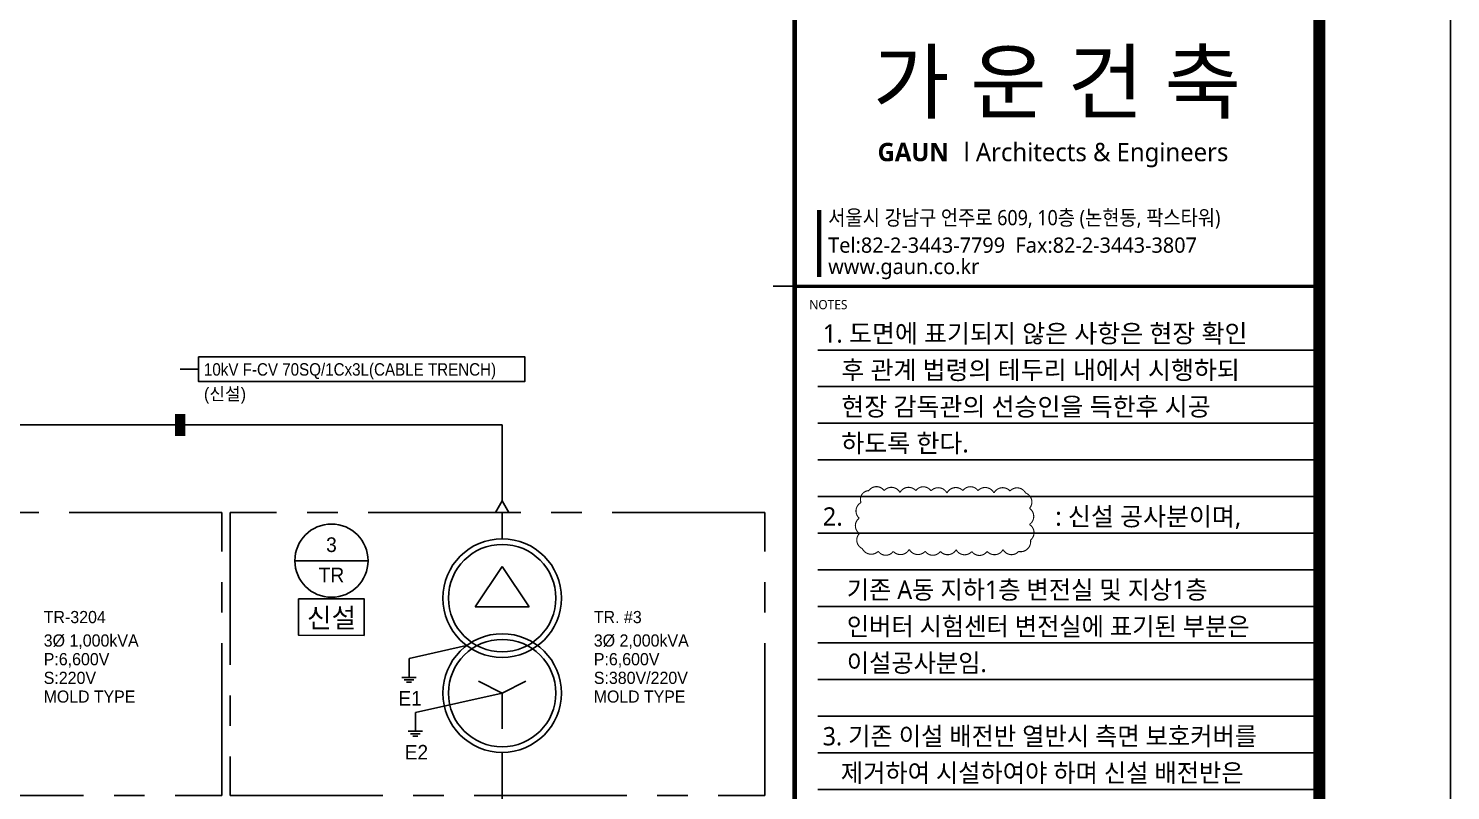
# Model space of a CAD drawing. Header units: millimetres. Extents: x 0 to 252300, y -45585 to -15885.
# Drawn here: x 240646 to 252300, y -27966 to -21722 of the extents above; entities that cross this region are included whole.
import ezdxf
from ezdxf.enums import TextEntityAlignment as Align

# ---------------------------------------------------------------- set-up
doc = ezdxf.new("R2010")
doc.units = ezdxf.units.MM
doc.header["$LTSCALE"] = 1000
doc.linetypes.add('CEN', pattern=[62, 60, -1, 0, -1])
doc.linetypes.add('CENTER', pattern=[2, 1.25, -0.25, 0.25, -0.25])
for name, color, linetype in [('100', 4, 'Continuous'), ('11$0$TEXT', 3, 'Continuous'), ('11$1$SYM', 3, 'Continuous'), ('60', 2, 'Continuous'), ('ABC', 1, 'Continuous'), ('BUS', 6, 'Continuous'), ('line', 9, 'Continuous'), ('LINE3', 1, 'CENTER'), ('PLAN', 253, 'CEN'), ('sing', 2, 'Continuous'), ('SYM', 3, 'Continuous'), ('TEXT', 3, 'Continuous'), ('XR-SHEET-SHT', 5, 'Continuous'), ('XR-SHEET-TEXT', 3, 'Continuous'), ('XREF', 7, 'CEN')]:
    doc.layers.add(name, color=color, linetype=linetype)
doc.layers.add('XR-SHEET-TEMP', color=171, linetype='Continuous', plot=False)
doc.styles.add('CW', font='')
doc.styles.add('GHS', font='malgun.ttf')
doc.styles.add('XR-SHEET$0$XREF-Form$0$맑은고딕', font='malgun.ttf')
doc.styles.add('돋움', font='')
doc.styles.add('맑은고딕B', font='malgunbd.ttf')
doc.styles.get('CW').set_extended_font_data('Dotum')
doc.styles.get('돋움').set_extended_font_data('Dotum')

# ---------------------------------------------------------------- blocks, each defined once
blk = doc.blocks.new('XR-FORM-EE', base_point=(461, 408))
at = {"layer": 'Defpoints', "linetype": 'Continuous', "ltscale": 2}
for points in [[(147457, 84911), (163900, 84911)], [(147457, 83711), (163900, 83711)], [(147457, 82511), (163900, 82511)], [(147457, 81311), (163900, 81311)], [(147457, 80111), (163900, 80111)], [(147457, 78911), (163900, 78911)], [(147457, 77711), (163900, 77711)], [(147457, 76511), (163900, 76511)], [(147457, 75311), (163900, 75311)], [(147457, 74111), (163900, 74111)], [(147457, 72911), (163900, 72911)], [(147457, 71711), (163900, 71711)], [(147457, 70511), (163900, 70511)]]:
    blk.add_lwpolyline(points, dxfattribs=at)
at = {"layer": 'XR-SHEET-SHT', "color": 5}
blk.add_lwpolyline([(0, 118800), (168200, 118800), (168200, 0), (0, 0)], close=True, dxfattribs=at)
at = {"layer": 'XR-SHEET-SHT', "color": 5, "const_width": 400}
blk.add_lwpolyline([(9300, 114600), (163900, 114600), (163900, 4200), (9300, 4200)], close=True, dxfattribs=at)
at = {"layer": 'XR-SHEET-SHT', "color": 5}
for points, const_width in [([(146700, 114600), (146700, 4200)], 160), ([(146700, 87000), (163900, 87000)], 114)]:
    blk.add_lwpolyline(points, dxfattribs=dict(at, const_width=const_width))
at = {"layer": 'XR-SHEET-SHT', "color": 7, "const_width": 140}
blk.add_lwpolyline([(147500, 89500), (147500, 87300)], dxfattribs=at)
at = {"layer": 'XR-SHEET-TEMP'}
blk.add_line((146700, 87000), (146000, 87000), dxfattribs=at)
at = {"layer": 'XR-SHEET-SHT', "color": 3, "style": '맑은고딕B'}
blk.add_text('GAUN ', height=600, dxfattribs=at).set_placement((150686, 91400), align=Align.MIDDLE_CENTER)
at = {"layer": 'XR-SHEET-SHT', "color": 7, "style": 'XR-SHEET$0$XREF-Form$0$맑은고딕'}
blk.add_text('l Architects & Engineers', height=600, dxfattribs=at).set_placement((156577, 91400), align=Align.MIDDLE_CENTER)
at = {"layer": 'XR-SHEET-SHT', "color": 7, "style": 'XR-SHEET$0$XREF-Form$0$맑은고딕', "width": 0.9}
blk.add_text('서울시 강남구 언주로 609, 10층 (논현동, 팍스타워)', height=500, dxfattribs=at).set_placement((147800, 89250), align=Align.MIDDLE_LEFT)
at = {"layer": 'XR-SHEET-SHT', "color": 7, "style": 'XR-SHEET$0$XREF-Form$0$맑은고딕'}
for s, height, p in [('Tel:82-2-3443-7799  Fax:82-2-3443-3807', 500, (147800, 88350)), ('www.gaun.co.kr', 500, (147800, 87650)), ('NOTES', 300, (147180, 86400))]:
    blk.add_text(s, height=height, dxfattribs=at).set_placement(p, align=Align.MIDDLE_LEFT)
at = {"layer": 'XR-SHEET-TEXT', "color": 2, "style": '맑은고딕B'}
blk.add_text('가 운 건 축', height=2000, dxfattribs=at).set_placement((155300, 93700), align=Align.MIDDLE_CENTER)

msp = doc.modelspace()

# ---------------------------------------------------------------- linework, layer by layer
at = {"layer": '100', "color": 3}
for centre, radius in [((244528, -26390), 486), ((244528, -26390), 440), ((244528, -27168), 486), ((244528, -27168), 440)]:
    msp.add_circle(centre, radius, dxfattribs=at)
at = {"layer": '11$0$TEXT', "color": 6}
msp.add_lwpolyline([(242039, -24414), (244714, -24414), (244714, -24614), (242039, -24614)], close=True, dxfattribs=at)
at = {"layer": '11$1$SYM', "color": 6}
msp.add_line((242039, -24514), (241889, -24514), dxfattribs=at)
msp.add_lwpolyline([(241889, -25061, 84.2, 84.2, 0), (241889, -24881, 0, 0, 0), (241889, -24514, 0, 0, 0)], format="xyseb", dxfattribs=at)
at = {"layer": '60', "color": 3}
for p, q in [((244334, -27071), (244528, -27168)), ((244528, -27168), (244723, -27071)), ((244528, -27168), (244528, -27460))]:
    msp.add_line(p, q, dxfattribs=at)
at = {"layer": 'BUS', "color": 3}
for p, q in [((244528, -25594), (244528, -24971)), ((244528, -25687), (244528, -25904)), ((244528, -26130), (244307, -26461)), ((244749, -26461), (244528, -26130)), ((244307, -26461), (244749, -26461)), ((244528, -27654), (244528, -28193))]:
    msp.add_line(p, q, dxfattribs=at)
at = {"layer": 'LINE3'}
for points in [[(237848, -28008), (242230, -28008), (242230, -25687), (237848, -25687)], [(242299, -28008), (246680, -28008), (246680, -25687), (242299, -25687)]]:
    msp.add_lwpolyline(points, close=True, dxfattribs=at)
at = {"layer": 'PLAN', "color": 2, "const_width": 9.03}
msp.add_lwpolyline([(247479, -25984, 0.520567), (247610, -26006, 0.520567), (247733, -26007, 0.520567), (247864, -25990, 0.520567), (247995, -26006, 0.520567), (248119, -26007, 0.520567), (248248, -25993, 0.520567), (248377, -26008, 0.520567), (248502, -26007, 0.520567), (248633, -25992, 0.520567), (248760, -26008, 0.520567), (248858, -25914, 0.520567), (248849, -25787, 0.520567), (248850, -25654, 0.520567), (248817, -25528, 0.520567), (248690, -25512, 0.520567), (248558, -25528, 0.520567), (248427, -25509, 0.520567), (248304, -25509, 0.520567), (248173, -25529, 0.520567), (248042, -25511, 0.520567), (247918, -25509, 0.520567), (247788, -25524, 0.520567), (247658, -25509, 0.520567), (247533, -25509, 0.520567), (247469, -25607, 0.520567), (247454, -25735, 0.520567), (247456, -25860, 0.520567)], format="xyb", close=True, dxfattribs=at)
at = {"layer": 'sing', "color": 3}
msp.add_lwpolyline([(244528, -25594), (244474, -25687), (244582, -25687)], close=True, dxfattribs=at)
at = {"layer": 'SYM', "color": 3}
msp.add_line((232306, -24971), (244528, -24971), dxfattribs=at)
at = {"layer": 'SYM', "color": 6}
msp.add_line((242830, -26083), (243429, -26083), dxfattribs=at)
at = {"layer": 'SYM'}
msp.add_lwpolyline([(242858, -26395), (243396, -26395), (243396, -26695), (242858, -26693), (242858, -26395)], dxfattribs=at)
at = {"layer": 'SYM', "color": 6}
msp.add_circle((243129, -26083), 300, dxfattribs=at)
at = {"layer": 'TEXT', "color": 6}
for p, q in [((244237, -26779), (243766, -26884)), ((243765, -26884), (243765, -27039)), ((243823, -27039), (243706, -27039)), ((243803, -27059), (243726, -27059)), ((243784, -27078), (243745, -27078)), ((244528, -27168), (243819, -27326)), ((243817, -27326), (243817, -27481)), ((243875, -27481), (243759, -27481)), ((243856, -27501), (243778, -27501)), ((243836, -27520), (243797, -27520))]:
    msp.add_line(p, q, dxfattribs=at)

# ---------------------------------------------------------------- block references
at = {"layer": 'XREF', "xscale": 0.25, "yscale": 0.25, "zscale": 0.25}
msp.add_blockref('XR-FORM-EE', (210365, -45483), dxfattribs=at)

# ---------------------------------------------------------------- texts
at = {"layer": '60', "color": 3}
for s, height, style, p in [('TR-3204', 100, 'CW', (240771, -26595)), ('TR. #3', 100, 'CW', (245279, -26595)), ('3Ø 1,000kVA', 100, 'CW', (240771, -26787)), ('3Ø 2,000kVA', 100, 'CW', (245279, -26787)), ('P:6,600V', 100, 'CW', (240771, -26940)), ('P:6,600V', 100, 'CW', (245279, -26940)), ('S:220V', 100, 'CW', (240771, -27093)), ('S:380V/220V', 100, 'CW', (245279, -27093)), ('E1', 119.2, '돋움', (243678, -27270)), ('E2', 119.2, '돋움', (243730, -27712))]:
    msp.add_text(s, height=height, dxfattribs=dict(at, style=style)).set_placement(p)
at = {"layer": 'ABC', "color": 3, "style": '돋움'}
for s, p in [('3', (243129, -25952)), ('TR', (243129, -26200))]:
    msp.add_text(s, height=120, dxfattribs=at).set_placement(p, align=Align.MIDDLE)
at = {"layer": 'line', "color": 3, "style": 'CW'}
for p in [(240771, -27246), (245279, -27246)]:
    msp.add_text('MOLD TYPE ', height=99.3, dxfattribs=at).set_placement(p)
at = {"layer": 'SYM', "style": 'GHS'}
for s, p in [('1. 도면에 표기되지 않은 사항은 현장 확인', (247155, -24221)), ('   후 관계 법령의 테두리 내에서 시행하되', (247155, -24521)), ('   현장 감독관의 선승인을 득한후 시공', (247155, -24821)), ('   하도록 한다.', (247155, -25121)), (': 신설 공사분이며, ', (249061, -25721)), ('2. ', (247155, -25721))]:
    msp.add_text(s, height=150, dxfattribs=at).set_placement(p, align=Align.MIDDLE_LEFT)
at = {"layer": 'SYM', "style": '돋움', "width": 0.93}
msp.add_text('10kV F-CV 70SQ/1Cx3L(CABLE TRENCH)', height=102.06, dxfattribs=at).set_placement((242084, -24567))
at = {"layer": 'SYM', "style": '돋움'}
msp.add_text('(신설)', height=102.1, dxfattribs=at).set_placement((242084, -24767))
at = {"layer": 'SYM', "style": 'GHS', "width": 0.97}
for s, p in [('    기존 A동 지하1층 변전실 및 지상1층 ', (247155, -26321)), ('    인버터 시험센터 변전실에 표기된 부분은', (247155, -26621)), ('    이설공사분임.', (247155, -26921)), ('3. 기존 이설 배전반 열반시 측면 보호커버를', (247155, -27521)), ('   제거하여 시설하여야 하며 신설 배전반은', (247155, -27821))]:
    msp.add_text(s, height=150, dxfattribs=at).set_placement(p, align=Align.MIDDLE_LEFT)
at = {"layer": 'SYM', "style": '돋움'}
msp.add_text('신설', height=160.6, dxfattribs=at).set_placement((243130, -26549), align=Align.MIDDLE)

doc.saveas('drawing.dxf')
